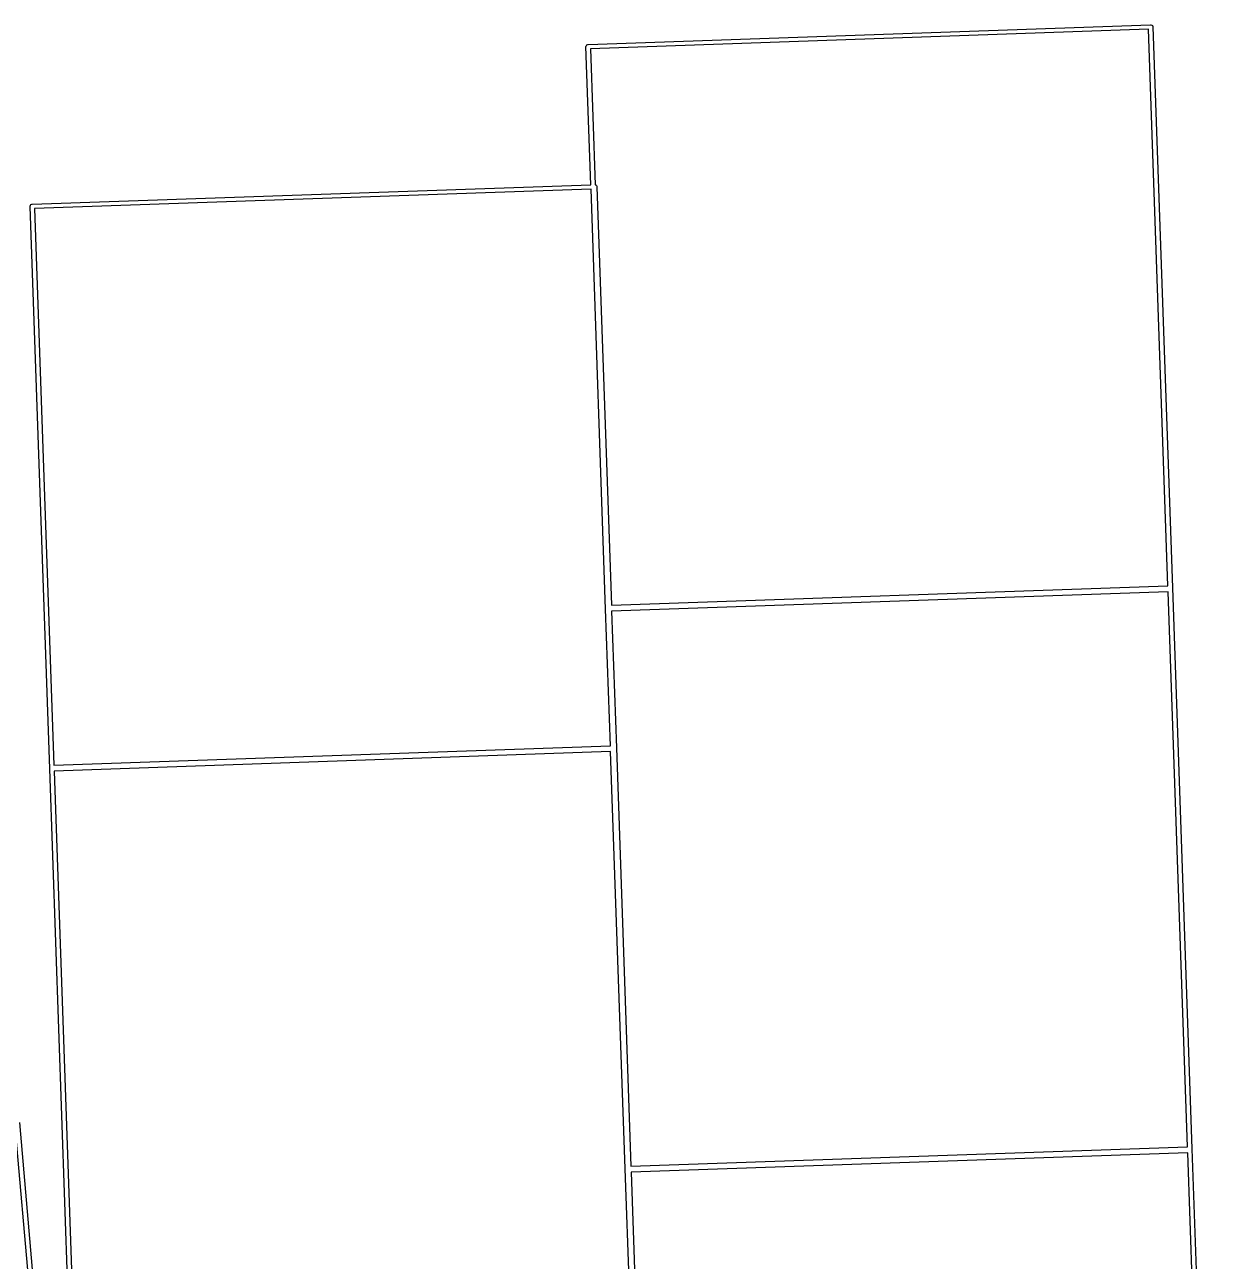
# Model space of a CAD drawing. Header units: inches. Extents: x 3.87 to 9.44, y -6.64 to -2.9.
# Drawn here: x 5.439 to 7.017, y -4.549 to -2.901 of the extents above; entities that cross this region are included whole.
import ezdxf

# ---------------------------------------------------------------- set-up
doc = ezdxf.new("R2010")
doc.units = ezdxf.units.IN
doc.header["$MEASUREMENT"] = 0
doc.layers.add('User.1', color=9, linetype='CONTINUOUS', true_color=0xc2c2c2)

msp = doc.modelspace()

# ---------------------------------------------------------------- linework, layer by layer
at = {"layer": 'User.1', "linetype": 'CONTINUOUS'}
for p, q in [((6.1901, -2.927), (6.9396, -2.9009)), ((6.9369, -2.9069), (6.1933, -2.9328)), ((6.9628, -3.6486), (6.9369, -2.9069)), ((6.9396, -2.9009), (6.9402, -2.9009)), ((6.9402, -2.9009), (6.9413, -2.9013)), ((6.9413, -2.9013), (6.9414, -2.9014)), ((6.9414, -2.9014), (6.9421, -2.9021)), ((6.9421, -2.9021), (6.9426, -2.9031)), ((6.9426, -2.9031), (6.9427, -2.9037)), ((6.9427, -2.9037), (6.9688, -3.6513)), ((6.1872, -2.9301), (6.1873, -2.9295)), ((6.1937, -3.114), (6.1872, -2.9301)), ((6.1873, -2.9295), (6.1877, -2.9284)), ((6.1877, -2.9284), (6.1885, -2.9276)), ((6.1885, -2.9276), (6.1895, -2.9271)), ((6.1895, -2.9271), (6.1901, -2.927)), ((6.1933, -2.9328), (6.1996, -3.1141)), ((5.449, -3.14), (6.1937, -3.114)), ((6.1996, -3.1141), (6.2002, -3.1143)), ((6.1939, -3.1199), (5.4522, -3.1458)), ((6.2134, -3.6796), (6.1939, -3.1199)), ((6.2002, -3.1143), (6.2011, -3.1151)), ((6.2011, -3.1151), (6.2016, -3.1161)), ((6.2016, -3.1161), (6.2016, -3.1167)), ((6.2016, -3.1167), (6.2211, -3.6744)), ((5.4462, -3.1425), (5.4466, -3.1414)), ((5.4462, -3.1431), (5.4462, -3.1425)), ((5.4724, -3.8926), (5.4462, -3.1431)), ((5.4466, -3.1414), (5.4474, -3.1406)), ((5.4474, -3.1406), (5.4485, -3.1401)), ((5.4485, -3.1401), (5.449, -3.14)), ((5.4522, -3.1458), (5.4781, -3.8875)), ((6.2211, -3.6744), (6.9628, -3.6486)), ((6.9631, -3.6564), (6.2214, -3.6823)), ((6.9889, -4.3961), (6.9631, -3.6564)), ((6.9688, -3.6513), (6.9688, -3.6513)), ((6.9688, -3.6513), (6.9949, -4.3989)), ((6.2198, -3.8616), (6.2134, -3.6796)), ((6.2134, -3.6796), (6.2134, -3.6796)), ((6.2214, -3.6823), (6.2277, -3.8643)), ((5.4781, -3.8875), (6.2198, -3.8616)), ((6.2201, -3.8695), (5.4784, -3.8954)), ((6.2395, -4.4253), (6.2201, -3.8695)), ((6.2277, -3.8643), (6.2277, -3.8643)), ((6.2277, -3.8643), (6.2472, -4.422)), ((5.4984, -4.6383), (5.4724, -3.8926)), ((5.4724, -3.8926), (5.4724, -3.8926)), ((5.4784, -3.8954), (5.5042, -4.6351)), ((5.432, -4.3636), (5.4972, -5.1082)), ((5.491, -5.1058), (5.4265, -4.3685)), ((6.2472, -4.422), (6.9889, -4.3961)), ((6.9949, -4.3989), (7.0211, -5.1484)), ((6.9892, -4.404), (6.2475, -4.4299)), ((7.0151, -5.1457), (6.9892, -4.404)), ((6.2459, -4.6092), (6.2395, -4.4253)), ((6.2395, -4.4253), (6.2395, -4.4253)), ((6.2475, -4.4299), (6.2539, -4.6119))]:
    msp.add_line(p, q, dxfattribs=at)

doc.saveas('drawing.dxf')
